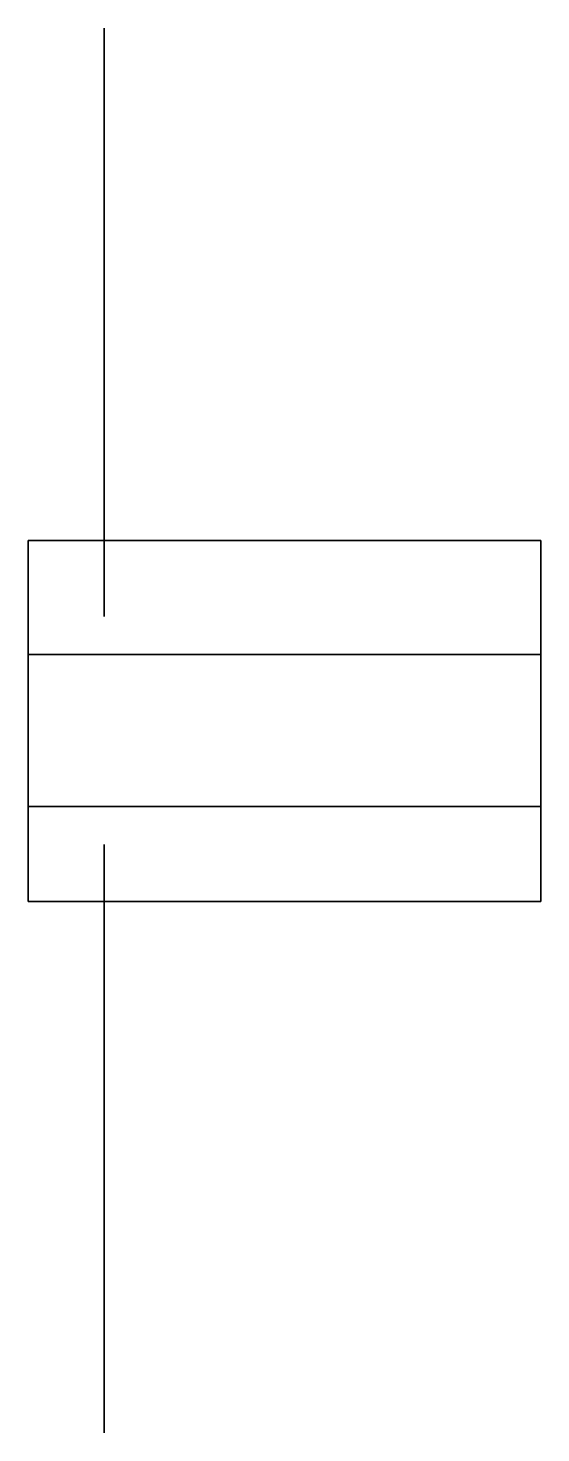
# Model space of a CAD drawing. Extents: x -0.98 to 0.98, y -0.37 to 0.37.
# Drawn here: x -0.98 to -0.71, y -0.37 to 0.37 of the extents above.
import ezdxf

# ---------------------------------------------------------------- set-up
doc = ezdxf.new("R2010")
doc.units = 0
doc.layers.add('BOGIES', color=5, linetype='CONTINUOUS')

msp = doc.modelspace()

# ---------------------------------------------------------------- linework, layer by layer
at = {"layer": 'BOGIES'}
for points in [[(-0.94, 0.18, 0.21), (-0.94, 0.37, 0.21), (-0.94, 0.37, 0.31), (-0.94, 0.14, 0.41)], [(-0.94, 0.06, 0.29), (-0.94, 0.18, 0.21), (-0.94, 0.14, 0.41), (-0.94, 0.09, 0.43)], [(-0.98, 0.1, 0.33), (-0.98, -0.09, 0.33), (-0.98, -0.09, 0.74), (-0.98, 0.1, 0.74)], [(-0.71, 0.1, 0.74), (-0.71, 0.1, 0.33), (-0.98, 0.1, 0.33), (-0.98, 0.1, 0.74)], [(-0.98, 0.04, 0.26), (-0.98, -0.04, 0.26), (-0.98, -0.09, 0.33), (-0.98, 0.1, 0.33)], [(-0.71, 0.1, 0.33), (-0.71, 0.04, 0.26), (-0.98, 0.04, 0.26), (-0.98, 0.1, 0.33)], [(-0.98, 0.1, 0.74), (-0.98, -0.09, 0.74), (-0.71, -0.09, 0.74), (-0.71, 0.1, 0.74)], [(-0.71, 0.04, 0.26), (-0.71, -0.04, 0.26), (-0.98, -0.04, 0.26), (-0.98, 0.04, 0.26)], [(-0.98, -0.09, 0.33), (-0.98, -0.04, 0.26), (-0.71, -0.04, 0.26), (-0.71, -0.09, 0.33)], [(-0.94, -0.06, 0.29), (-0.94, -0.18, 0.21), (-0.94, -0.14, 0.41), (-0.94, -0.09, 0.43)], [(-0.98, -0.09, 0.74), (-0.98, -0.09, 0.33), (-0.71, -0.09, 0.33), (-0.71, -0.09, 0.74)], [(-0.94, -0.18, 0.21), (-0.94, -0.37, 0.21), (-0.94, -0.37, 0.31), (-0.94, -0.14, 0.41)]]:
    msp.add_3dface(points, dxfattribs=at)

doc.saveas('drawing.dxf')
